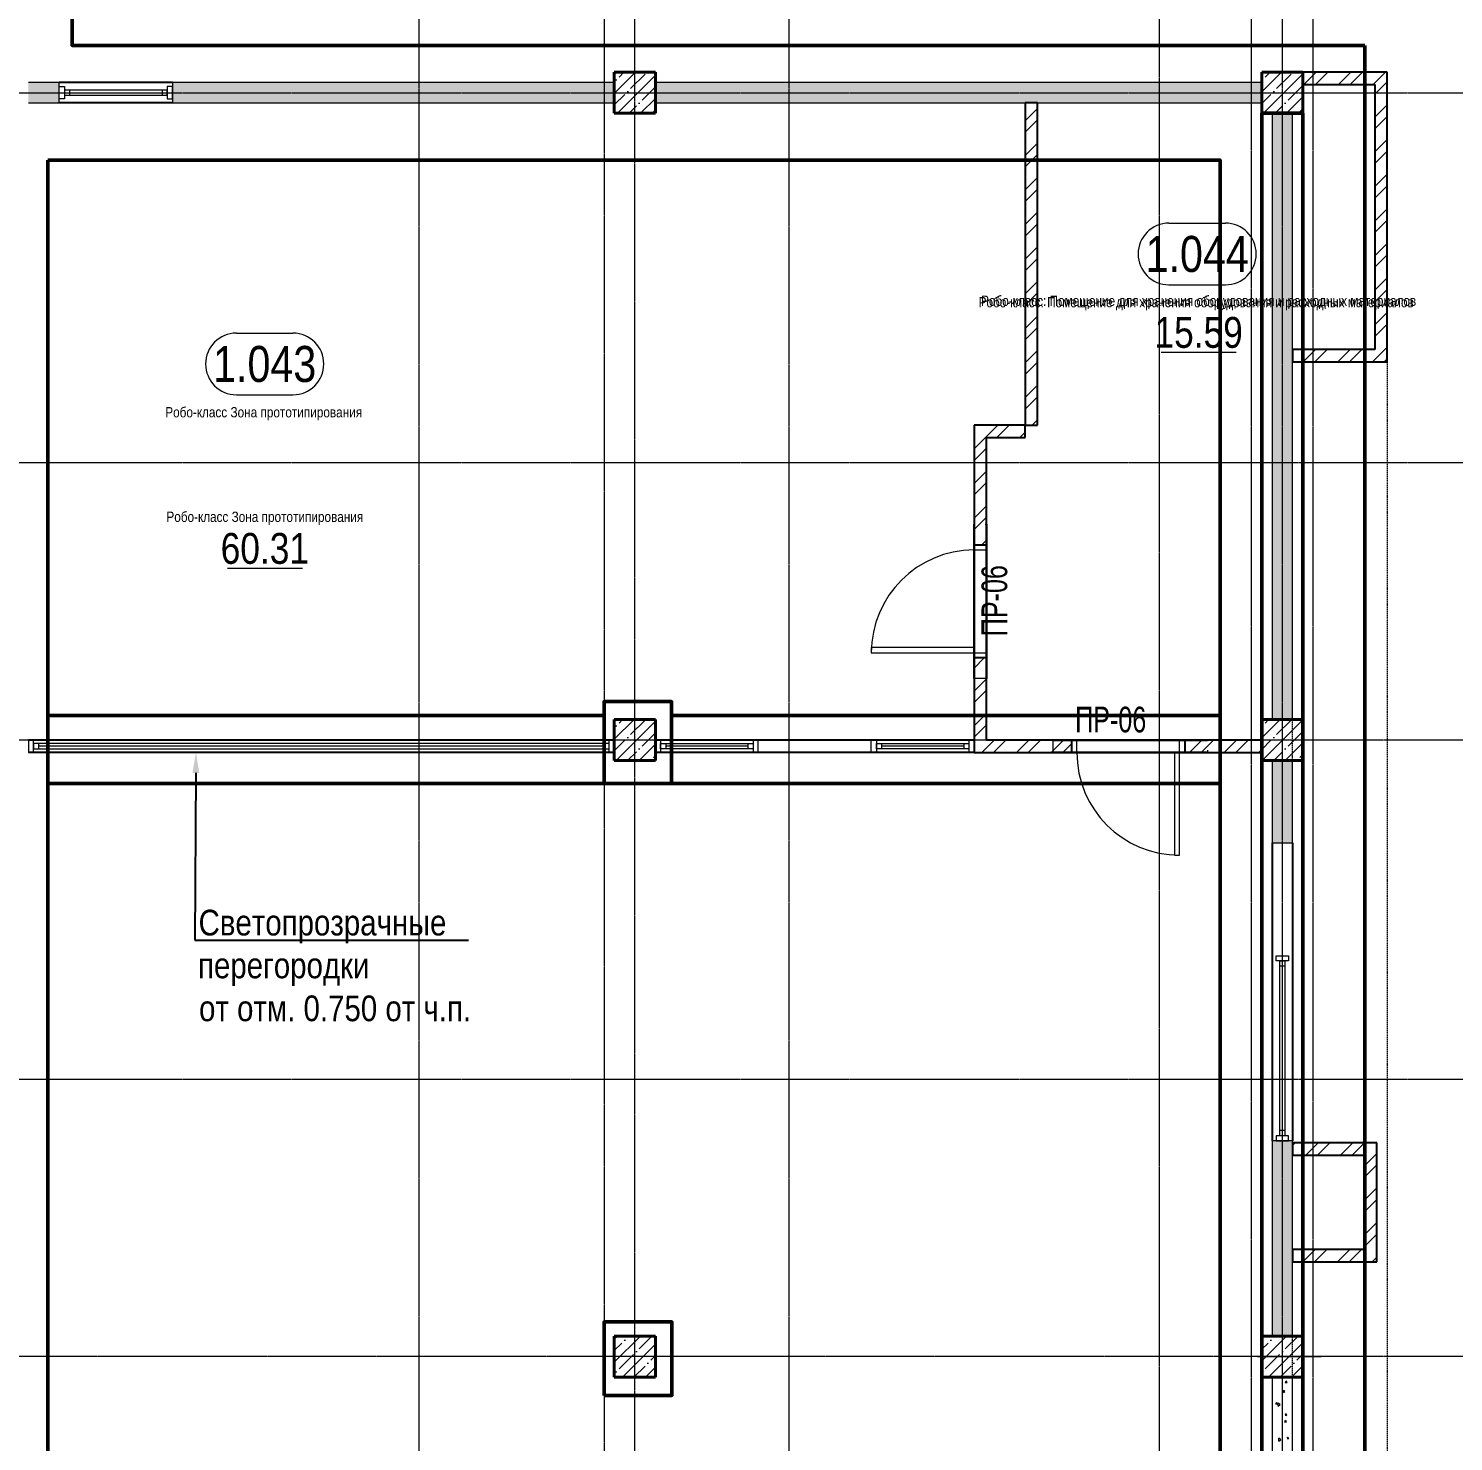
# Model space of a CAD drawing. Header units: millimetres. Extents: x -24360 to 609566, y -391049 to 148426.
# Drawn here: x 400 to 14265, y 75374 to 89125 of the extents above; entities that cross this region are included whole.
import ezdxf
from ezdxf.enums import TextEntityAlignment as Align

# ---------------------------------------------------------------- set-up
doc = ezdxf.new("R2010")
doc.units = ezdxf.units.MM
for name, pattern in [('CENTER2', [28.575, 19.05, -3.175, 3.175, -3.175]), ('DASHED', [19.05, 12.7, -6.35]), ('HIDDEN2', [4.7625, 3.175, -1.5875])]:
    doc.linetypes.add(name, pattern=pattern)
doc.layers.get('Defpoints').update_dxf_attribs({"color": 140})
for name, color, linetype, lineweight, true_color in [('A-AREA', 7, 'Continuous', 15, 0x7f7f7f), ('АР_Оси_РД_100', 7, 'Continuous', 0, 0x525252), ('РД_Витраж_вн', 7, 'Continuous', 25, 0x148aff), ('РД_Оси_100', 7, 'Continuous', 0, 0x525252), ('РД_проем_инж перемыч_фахверк', 7, 'Continuous', 18, 0xff1f1f)]:
    doc.layers.add(name, color=color, linetype=linetype, lineweight=lineweight, true_color=true_color)
for name, color, linetype, lineweight in [('АИ_Текст', 7, 'Continuous', 13), ('АР_Area', 5, 'Continuous', 5), ('АР_Двери_внутренние', 5, 'Continuous', 9), ('АР_Колонны', 70, 'Continuous', 30), ('АР_Мебель', 8, 'Continuous', 5), ('АР_Окна', 4, 'Continuous', 5), ('АР_площадь пом', 5, 'Continuous', 5), ('АР_Стены ЖБ', 7, 'Continuous', 30), ('АР_Стены кирпич', 32, 'Continuous', 25), ('АР_Стены ПЕНОблок', 52, 'Continuous', 20), ('АР_Штриховка', 8, 'Continuous', 0)]:
    doc.layers.add(name, color=color, linetype=linetype, lineweight=lineweight)
for name, color, linetype, lineweight, plot in [('КР_Балки-0.5', 60, 'Continuous', 50, False), ('РД_Проем', 230, 'Continuous', 0, False), ('РД_проем_инж перемыч_подсчет', 50, 'Continuous', 30, False)]:
    doc.layers.add(name, color=color, linetype=linetype, lineweight=lineweight, plot=plot)
doc.layers.add('РД_Перемычка инж проемов', color=5, linetype='Continuous')
doc.styles.add('Arial0', font='arial.ttf')
doc.styles.add('style1', font='ARIALN.TTF')
doc.styles.add('ккк', font='isocpeur.ttf', dxfattribs={"width": 0.85, "oblique": 15})

# ---------------------------------------------------------------- blocks, each defined once
blk = doc.blocks.new('СОШ_2200_АР_ОСИ_М100_28.05.24')
at = {"layer": 'АР_Оси_РД_100', "linetype": 'CENTER2'}
for p, q in [((4200, -6155), (4200, 139938.679)), ((-5954.958, 88500), (119910, 88500)), ((-5954.958, 84900), (119910, 84900)), ((119910, 82200), (-5954.958, 82200)), ((-5954.958, 78900), (119910, 78900)), ((119910, 76200), (-5954.958, 76200))]:
    blk.add_line(p, q, dxfattribs=at)
for points in [[(5849.555, 139938.679), (6000, 139538.679), (6000, -6194.559)], [(6300, -6195.83), (6300, 139538.679), (6450, 139938.679)], [(7800, -6155), (7800, 139938.679)], [(11400, 139938.679), (11400, -6155)], [(12000.12, -6155), (12300, -5755), (12300, 139538.679), (12000, 139938.679)], [(12600, -6155), (12600, 139938.679)], [(13200, -6155), (12900, -5755), (12900, 139538.679), (13220.167, 139939.357)]]:
    blk.add_lwpolyline(points, dxfattribs=at)
blk = doc.blocks.new('MOK-МаркаПом_овал_ареал')
for p, q in [((-2.75, 3), (2.75, 3)), ((-2.75, -3), (2.75, -3))]:
    blk.add_line(p, q)
for centre, radius, start, end in [((-2.75, 0), 3, 90, 270), ((2.75, 0), 3, 270, 90), ((-3.75, 0), 3.5, 0, 0.001)]:
    blk.add_arc(centre, radius, start, end)
at = {"color": 0, "style": 'style1'}
blk.add_attdef('АР-ПОМЕЩЕНИЕ:НОМЕР', text='', height=3.5, dxfattribs=at).set_placement((0, 0), align=Align.MIDDLE)
blk = doc.blocks.new('MOK-МаркаПомещения1')
at = {"layer": 'A-AREA', "color": 0}
blk.add_line((-3.65, -1.94), (3.65, -1.94), dxfattribs=at)
at = {"layer": 'A-AREA', "color": 0, "style": 'style1'}
blk.add_attdef('АР-ПОМЕЩЕНИЕ:ПЛОЩАДЬ', text='', height=3, dxfattribs=at).set_placement((0, 0), align=Align.MIDDLE)
blk = doc.blocks.new('MOK-МаркаПеремычки')
at = {"color": 0, "style": 'ккк', "oblique": 15, "width": 0.85}
blk.add_attdef('АР-ПРОЕМ:ПЕРЕМЫЧКА', text='', height=2.5, dxfattribs=at).set_placement((0, 0), align=Align.MIDDLE)

msp = doc.modelspace()

# ---------------------------------------------------------------- hatches: boundary and pattern name
at = {"layer": 'АР_Штриховка', "linetype": 'Continuous', "lineweight": 0, "true_color": 0x000000}
h = msp.add_hatch(dxfattribs=at)
h.set_pattern_fill('AR-CONC', color=18, angle=-315, style=0)
h.paths.add_polyline_path([(400, 88600), (400, 88400), (699.844, 88400), (699.844, 88600)], flags=0)
h.paths.add_polyline_path([(1799.844, 88600), (1799.844, 88400), (6100, 88400), (6100, 88600)], flags=0)
at = {"layer": 'АР_Штриховка', "linetype": 'Continuous', "lineweight": 5, "true_color": 0x000000}
h = msp.add_hatch(dxfattribs=at)
h.set_pattern_fill('ANSI35', color=18, scale=25, style=0)
h.paths.add_polyline_path([(6100, 88300), (6500, 88300), (6500, 88700), (6100, 88700)], flags=0)
h = msp.add_hatch(dxfattribs=at)
h.set_pattern_fill('ANSI35', color=18, scale=25, style=0)
h.paths.add_polyline_path([(6100, 88300), (6500, 88300), (6500, 88700), (6100, 88700)], flags=0)
at = {"layer": 'АР_Штриховка', "linetype": 'Continuous', "lineweight": 0, "true_color": 0x000000}
h = msp.add_hatch(dxfattribs=at)
h.set_pattern_fill('AR-CONC', color=18, angle=-315, style=0)
h.paths.add_polyline_path([(6500, 88600), (6500, 88400), (10098.731, 88400), (10098.731, 88600)], flags=0)
h.paths.add_polyline_path([(10098.731, 88600), (10098.731, 88400), (12400, 88400), (12400, 88600)], flags=0)
at = {"layer": 'АР_Штриховка', "linetype": 'Continuous', "lineweight": 5, "true_color": 0x000000}
h = msp.add_hatch(dxfattribs=at)
h.set_pattern_fill('ANSI35', color=18, scale=25, style=0)
h.paths.add_polyline_path([(12400, 88300), (12800, 88300), (12800, 88700), (12400, 88700)], flags=0)
h = msp.add_hatch(dxfattribs=at)
h.set_pattern_fill('ANSI35', color=18, scale=25, style=0)
h.paths.add_polyline_path([(12400, 88300), (12800, 88300), (12800, 88700), (12400, 88700)], flags=0)
at = {"layer": 'АР_Штриховка', "linetype": 'Continuous', "lineweight": 0, "true_color": 0x000000}
h = msp.add_hatch(dxfattribs=at)
h.set_pattern_fill('ANSI32', color=18, scale=25, angle=-2.4e-12, style=0)
h.paths.add_polyline_path([(12800, 88700), (12800, 88580), (13500, 88580), (13620, 88700)], flags=0)
h = msp.add_hatch(dxfattribs=at)
h.set_pattern_fill('ANSI32', color=18, scale=25, angle=-360, style=0)
h.paths.add_polyline_path([(13620, 88700), (13500, 88580), (13500, 86000), (13620, 85880)], flags=0)
h = msp.add_hatch(dxfattribs=at)
h.set_pattern_fill('ANSI32', color=18, scale=25, angle=-360, style=0)
h.paths.add_polyline_path([(10098.731, 85264.394), (10218.731, 85264.394), (10218.731, 88400), (10098.731, 88400)], flags=0)
h = msp.add_hatch(dxfattribs=at)
h.set_pattern_fill('AR-CONC', color=18, angle=-315, style=0)
h.paths.add_polyline_path([(12700, 88300), (12500, 88300), (12500, 82400), (12700, 82400)], flags=0)
h = msp.add_hatch(dxfattribs=at)
h.set_pattern_fill('ANSI32', color=18, scale=25, angle=360, style=0)
h.paths.add_polyline_path([(13620, 85880), (13500, 86000), (12700, 86000), (12700, 85880)], flags=0)
h = msp.add_hatch(dxfattribs=at)
h.set_pattern_fill('ANSI32', color=18, scale=25, angle=-360, style=0)
h.paths.add_polyline_path([(9720, 85144.394), (9600, 85264.394), (9600, 84100), (9720, 84100)], flags=0)
h.paths.add_polyline_path([(9720, 83000), (9600, 83000), (9600, 82080), (9720, 82200)], flags=0)
h = msp.add_hatch(dxfattribs=at)
h.set_pattern_fill('ANSI32', color=18, scale=25, style=0)
h.paths.add_polyline_path([(9600, 85264.394), (9720, 85144.394), (10098.731, 85144.394), (10098.731, 85264.394)], flags=0)
at = {"layer": 'АР_Штриховка', "linetype": 'Continuous', "lineweight": 5, "true_color": 0x000000}
h = msp.add_hatch(dxfattribs=at)
h.set_pattern_fill('ANSI35', color=18, scale=25, style=0)
h.paths.add_polyline_path([(6100, 82000), (6500, 82000), (6500, 82400), (6100, 82400)], flags=0)
h = msp.add_hatch(dxfattribs=at)
h.set_pattern_fill('ANSI35', color=18, scale=25, style=0)
h.paths.add_polyline_path([(12400, 82000), (12800, 82000), (12800, 82400), (12400, 82400)], flags=0)
at = {"layer": 'АР_Штриховка', "linetype": 'Continuous', "lineweight": 0, "true_color": 0x000000}
h = msp.add_hatch(dxfattribs=at)
h.set_pattern_fill('ANSI32', color=18, scale=25, style=0)
h.paths.add_polyline_path([(6105, 82080), (6105, 82200), (6100, 82200), (6100, 82080)], flags=0)
h = msp.add_hatch(dxfattribs=at)
h.set_pattern_fill('ANSI32', color=18, scale=25, angle=-360, style=0)
h.paths.add_polyline_path([(12400, 82080), (12400, 82200), (11650, 82200), (11650, 82080)], flags=0)
h.paths.add_polyline_path([(10550, 82080), (10550, 82200), (9720, 82200), (9600, 82080)], flags=0)
h = msp.add_hatch(dxfattribs=at)
h.set_pattern_fill('AR-CONC', color=18, angle=-315, style=0)
h.paths.add_polyline_path([(12700, 82000), (12500, 82000), (12500, 81200), (12700, 81200)], flags=0)
h.paths.add_polyline_path([(12700, 78300), (12500, 78300), (12500, 77120.724), (12700, 77120.724)], flags=0)
h.paths.add_polyline_path([(12700, 77120.724), (12500, 77120.724), (12500, 76400), (12700, 76400)], flags=0)
h = msp.add_hatch(dxfattribs=at)
h.set_pattern_fill('ANSI32', color=18, scale=25, style=0)
h.paths.add_polyline_path([(12700, 78280.724), (12700, 78160.724), (13400, 78160.724), (13520, 78280.724)], flags=0)
h = msp.add_hatch(dxfattribs=at)
h.set_pattern_fill('ANSI32', color=18, scale=25, style=0)
h.paths.add_polyline_path([(13400, 77240.724), (13520, 77120.724), (13520, 78280.724), (13400, 78160.724)], flags=0)
h = msp.add_hatch(dxfattribs=at)
h.set_pattern_fill('ANSI32', color=18, scale=25, style=0)
h.paths.add_polyline_path([(13520, 77120.724), (13400, 77240.724), (12700, 77240.724), (12700, 77120.724)], flags=0)
at = {"layer": 'АР_Штриховка', "linetype": 'Continuous', "lineweight": 5, "true_color": 0x000000}
h = msp.add_hatch(dxfattribs=at)
h.set_pattern_fill('ANSI35', color=18, scale=25, style=0)
h.paths.add_polyline_path([(6100, 76000), (6500, 76000), (6500, 76400), (6100, 76400)], flags=0)
h = msp.add_hatch(dxfattribs=at)
h.set_pattern_fill('ANSI35', color=18, scale=25, style=0)
h.paths.add_polyline_path([(12400, 76000), (12800, 76000), (12800, 76400), (12400, 76400)], flags=0)
h = msp.add_hatch(dxfattribs=at)
h.set_pattern_fill('ANSI35', color=18, scale=25, style=0)
h.paths.add_polyline_path([(12400, 76000), (12800, 76000), (12800, 76400), (12400, 76400)], flags=0)

# ---------------------------------------------------------------- linework, layer by layer
at = {"color": 2, "lineweight": 50}
for points in [[(13403, 90216), (824, 90216), (824, 88961), (13403, 88961)], [(27133, 71160), (27133, 69369), (13403, 69369), (13403, 88961)]]:
    msp.add_lwpolyline(points, dxfattribs=at)
for points in [[(589, 87844), (11994, 87844), (11994, 64899), (589, 64899)], [(6000, 81777), (6657, 81777), (6657, 82574), (6000, 82574)], [(589, 82438), (6000, 82438), (6000, 81777), (589, 81777)], [(6657, 81777), (11994, 81777), (11994, 82438), (6657, 82438)], [(6000, 75822), (6661, 75822), (6661, 76538), (6000, 76538)]]:
    msp.add_lwpolyline(points, close=True, dxfattribs=at)
at = {"layer": 'АИ_Текст', "color": 18, "true_color": 0x000000}
for p, q in [((12600, 75946.089), (12600, 76524.244)), ((12358.899, 76200), (12978.254, 76200))]:
    msp.add_line(p, q, dxfattribs=at)
at = {"layer": 'АР_Двери_внутренние', "color": 18, "linetype": 'Continuous', "lineweight": 9, "true_color": 0x000000}
for points in [[(9720, 84050), (9720, 84100), (9600, 84100), (9600, 84050)], [(9600, 83050), (9600, 83100), (8600, 83100), (8600, 83050)], [(9720, 83050), (9720, 83000), (9600, 83000), (9600, 83050)], [(10600, 82200), (10550, 82200), (10550, 82080), (10600, 82080)], [(11600, 82200), (11650, 82200), (11650, 82080), (11600, 82080)], [(11600, 82080), (11550, 82080), (11550, 81080), (11600, 81080)]]:
    msp.add_lwpolyline(points, close=True, dxfattribs=at)
for centre, start, end in [((9600, 83050), 90, 180), ((11600, 82080), 180, 270)]:
    msp.add_arc(centre, 1000, start, end, dxfattribs=at)
at = {"layer": 'АР_Колонны', "color": 18, "linetype": 'HIDDEN2', "lineweight": 25, "true_color": 0x000000}
for p, q in [((6100, 88700), (6500, 88700)), ((6100, 88300), (6100, 88700)), ((6100, 88700), (6500, 88700)), ((6100, 88300), (6100, 88700)), ((6500, 88700), (6500, 88300)), ((6500, 88700), (6500, 88300)), ((12400, 88700), (12800, 88700)), ((12400, 88300), (12400, 88700)), ((12400, 88700), (12800, 88700)), ((12400, 88300), (12400, 88700)), ((12800, 88700), (12800, 88300)), ((12800, 88700), (12800, 88300)), ((6500, 88300), (6100, 88300)), ((6500, 88300), (6100, 88300)), ((12800, 88300), (12400, 88300)), ((12800, 88300), (12400, 88300)), ((6100, 82400), (6500, 82400)), ((6100, 82000), (6100, 82400)), ((6500, 82400), (6500, 82000)), ((12400, 82400), (12800, 82400)), ((12400, 82000), (12400, 82400)), ((12800, 82400), (12800, 82000)), ((6500, 82000), (6100, 82000)), ((12800, 82000), (12400, 82000)), ((6100, 76400), (6500, 76400)), ((6100, 76000), (6100, 76400)), ((6500, 76400), (6500, 76000)), ((12400, 76400), (12800, 76400)), ((12400, 76000), (12400, 76400)), ((12400, 76400), (12800, 76400)), ((12400, 76000), (12400, 76400)), ((12800, 76400), (12800, 76000)), ((12800, 76400), (12800, 76000)), ((6500, 76000), (6100, 76000)), ((12800, 76000), (12400, 76000)), ((12800, 76000), (12400, 76000))]:
    msp.add_line(p, q, dxfattribs=at)
at = {"layer": 'АР_Колонны', "color": 18, "linetype": 'Continuous', "lineweight": 30, "true_color": 0x000000}
for p, q in [((6500, 88700), (6100, 88700)), ((6100, 88700), (6100, 88300)), ((6500, 88700), (6100, 88700)), ((6100, 88700), (6100, 88300)), ((6500, 88300), (6500, 88700)), ((6500, 88300), (6500, 88700)), ((12800, 88700), (12400, 88700)), ((12400, 88700), (12400, 88300)), ((12800, 88700), (12400, 88700)), ((12400, 88700), (12400, 88300)), ((12800, 88300), (12800, 88700)), ((12800, 88300), (12800, 88700)), ((6100, 88300), (6500, 88300)), ((6100, 88300), (6500, 88300)), ((12400, 88300), (12800, 88300)), ((12400, 88300), (12800, 88300)), ((6500, 82400), (6100, 82400)), ((6100, 82400), (6100, 82000)), ((6500, 82000), (6500, 82400)), ((12800, 82400), (12400, 82400)), ((12400, 82400), (12400, 82000)), ((12800, 82000), (12800, 82400)), ((6100, 82000), (6500, 82000)), ((12400, 82000), (12800, 82000)), ((6500, 76400), (6100, 76400)), ((6100, 76400), (6100, 76000)), ((6500, 76000), (6500, 76400)), ((12800, 76400), (12400, 76400)), ((12400, 76400), (12400, 76000)), ((12800, 76400), (12400, 76400)), ((12400, 76400), (12400, 76000)), ((12800, 76000), (12800, 76400)), ((12800, 76000), (12800, 76400)), ((6100, 76000), (6500, 76000)), ((12400, 76000), (12800, 76000)), ((12400, 76000), (12800, 76000))]:
    msp.add_line(p, q, dxfattribs=at)
at = {"layer": 'АР_Мебель', "color": 18, "linetype": 'DASHED', "true_color": 0x000000}
for p, q in [((12700, 85880), (13620, 85880)), ((12700, 70745), (12700, 85880)), ((13620, 85880), (13620, 70745))]:
    msp.add_line(p, q, dxfattribs=at)
at = {"layer": 'АР_Окна', "color": 18, "linetype": 'Continuous', "lineweight": 5, "true_color": 0x000000}
for p, q in [((699.844, 88600), (1799.844, 88600)), ((799.844, 88525), (799.844, 88475)), ((799.844, 88500), (1699.844, 88500)), ((1699.844, 88525), (1699.844, 88475)), ((699.844, 88400), (1799.844, 88400)), ((6100, 82200), (400, 82200)), ((500, 82115), (500, 82165)), ((6000, 82140), (500, 82140)), ((6000, 82115), (6000, 82165)), ((7500, 82200), (6500, 82200)), ((6600, 82165), (6600, 82115)), ((7400, 82140), (6600, 82140)), ((7400, 82165), (7400, 82115)), ((9600, 82200), (8600, 82200)), ((8700, 82165), (8700, 82115)), ((9500, 82140), (8700, 82140)), ((9500, 82165), (9500, 82115)), ((6100, 82080), (400, 82080)), ((7500, 82080), (6500, 82080)), ((9600, 82080), (8600, 82080)), ((12500, 78300), (12500, 80100)), ((12700, 78300), (12700, 80100)), ((12625, 80000), (12575, 80000)), ((12600, 78400), (12600, 80000)), ((12625, 78400), (12575, 78400))]:
    msp.add_line(p, q, dxfattribs=at)
at = {"layer": 'АР_Окна', "color": 18, "linetype": 'ByBlock', "lineweight": -2, "true_color": 0x000000}
for p, q in [((2028.341, 81880.004), (2018.487, 80252.91)), ((2018.487, 80252.91), (4681.72, 80252.91))]:
    msp.add_line(p, q, dxfattribs=at)
at = {"layer": 'АР_Окна', "color": 18, "linetype": 'Continuous', "lineweight": 5, "true_color": 0x000000}
for points in [[(749.844, 88440), (699.844, 88440), (699.844, 88560), (749.844, 88560)], [(749.844, 88525), (749.844, 88475), (1749.844, 88475), (1749.844, 88525)], [(1749.844, 88440), (1799.844, 88440), (1799.844, 88560), (1749.844, 88560)], [(450, 82200), (400, 82200), (400, 82080), (450, 82080)], [(6050, 82115), (6050, 82165), (450, 82165), (450, 82115)], [(6050, 82200), (6100, 82200), (6100, 82080), (6050, 82080)], [(6550, 82080), (6500, 82080), (6500, 82200), (6550, 82200)], [(7450, 82165), (7450, 82115), (6550, 82115), (6550, 82165)], [(7450, 82080), (7500, 82080), (7500, 82200), (7450, 82200)], [(8650, 82080), (8600, 82080), (8600, 82200), (8650, 82200)], [(9550, 82165), (9550, 82115), (8650, 82115), (8650, 82165)], [(9550, 82080), (9600, 82080), (9600, 82200), (9550, 82200)], [(12540, 80050), (12540, 80100), (12660, 80100), (12660, 80050)], [(12625, 78350), (12575, 78350), (12575, 80050), (12625, 80050)], [(12540, 78350), (12540, 78300), (12660, 78300), (12660, 78350)]]:
    msp.add_lwpolyline(points, close=True, dxfattribs=at)
at = {"layer": 'АР_Окна', "color": 18, "lineweight": 5, "true_color": 0x000000}
msp.add_solid([(1995.008, 81880.205), (2029.552, 82080), (2061.674, 81879.802)], dxfattribs=at)
at = {"layer": 'АР_Стены ЖБ', "color": 18, "linetype": 'Continuous', "lineweight": 40, "true_color": 0x000000}
for p, q in [((6500, 88700), (6100, 88700)), ((6100, 88700), (6100, 88300)), ((6500, 88700), (6100, 88700)), ((6100, 88700), (6100, 88300)), ((6500, 88300), (6500, 88700)), ((6500, 88300), (6500, 88700)), ((12800, 88700), (12400, 88700)), ((12400, 88700), (12400, 88300)), ((12800, 88700), (12400, 88700)), ((12400, 88700), (12400, 88300)), ((12800, 88300), (12800, 88700)), ((12800, 88300), (12800, 88700)), ((6100, 88300), (6500, 88300)), ((6100, 88300), (6500, 88300)), ((12400, 88300), (12800, 88300)), ((12400, 88300), (12800, 88300)), ((6500, 82400), (6100, 82400)), ((6100, 82400), (6100, 82000)), ((6500, 82000), (6500, 82400)), ((12800, 82400), (12400, 82400)), ((12400, 82400), (12400, 82000)), ((12800, 82000), (12800, 82400)), ((6100, 82000), (6500, 82000)), ((12400, 82000), (12800, 82000)), ((6500, 76400), (6100, 76400)), ((6100, 76400), (6100, 76000)), ((6500, 76000), (6500, 76400)), ((12800, 76400), (12400, 76400)), ((12400, 76400), (12400, 76000)), ((12800, 76400), (12400, 76400)), ((12400, 76400), (12400, 76000)), ((12800, 76000), (12800, 76400)), ((12800, 76000), (12800, 76400)), ((6100, 76000), (6500, 76000)), ((12400, 76000), (12800, 76000)), ((12400, 76000), (12800, 76000))]:
    msp.add_line(p, q, dxfattribs=at)
at = {"layer": 'АР_Стены кирпич', "color": 18, "linetype": 'Continuous', "lineweight": 25, "true_color": 0x000000}
for p, q in [((12800, 88700), (12800, 88580)), ((13620, 88700), (12800, 88700)), ((13620, 85880), (13620, 88700)), ((12800, 88580), (13500, 88580)), ((13500, 88580), (13500, 86000)), ((10218.731, 88400), (10098.731, 88400)), ((10098.731, 88400), (10098.731, 85264.394)), ((10218.731, 85264.394), (10218.731, 88400)), ((13500, 86000), (12700, 86000)), ((12700, 86000), (12700, 85880)), ((12700, 85880), (13620, 85880)), ((9600, 85264.394), (9600, 84100)), ((10098.731, 85264.394), (9600, 85264.394)), ((9720, 84100), (9720, 85144.394)), ((9720, 85144.394), (10098.731, 85144.394)), ((10098.731, 85264.394), (10218.731, 85264.394)), ((10098.731, 85144.394), (10098.731, 85264.394)), ((9600, 84100), (9720, 84100)), ((9720, 83000), (9600, 83000)), ((9600, 83000), (9600, 82080)), ((9720, 82200), (9720, 83000)), ((6105, 82200), (6100, 82200)), ((6100, 82200), (6100, 82080)), ((6105, 82080), (6105, 82200)), ((10550, 82200), (9720, 82200)), ((10550, 82080), (10550, 82200)), ((12400, 82200), (11650, 82200)), ((11650, 82200), (11650, 82080)), ((12400, 82080), (12400, 82200)), ((6100, 82080), (6105, 82080)), ((9600, 82080), (10550, 82080)), ((11650, 82080), (12400, 82080)), ((12700, 78280.724), (12700, 78160.724)), ((13520, 78280.724), (12700, 78280.724)), ((13520, 77120.724), (13520, 78280.724)), ((12700, 78160.724), (13400, 78160.724)), ((13400, 78160.724), (13400, 77240.724)), ((13400, 77240.724), (12700, 77240.724)), ((12700, 77240.724), (12700, 77120.724)), ((12700, 77120.724), (13520, 77120.724))]:
    msp.add_line(p, q, dxfattribs=at)
at = {"layer": 'АР_Стены кирпич', "color": 18, "linetype": 'Continuous', "lineweight": 0, "true_color": 0x000000}
for p, q in [((9708.665, 84300), (9720, 84300)), ((9720, 82800), (9600, 82800)), ((10370, 82080), (10370, 82200)), ((11870, 82100.625), (11870, 82080))]:
    msp.add_line(p, q, dxfattribs=at)
at = {"layer": 'АР_Стены ПЕНОблок', "color": 18, "linetype": 'Continuous', "lineweight": 20, "true_color": 0x000000}
for p, q in [((699.844, 88600), (400, 88600)), ((699.844, 88400), (699.844, 88600)), ((1799.844, 88600), (1799.844, 88400)), ((6100, 88600), (1799.844, 88600)), ((6100, 88400), (6100, 88600)), ((6500, 88600), (6500, 88400)), ((10098.731, 88600), (6500, 88600)), ((12400, 88600), (10098.731, 88600)), ((12400, 88400), (12400, 88600)), ((400, 88400), (699.844, 88400)), ((1799.844, 88400), (6100, 88400)), ((6500, 88400), (10098.731, 88400)), ((10098.731, 88400), (12400, 88400)), ((12700, 88300), (12500, 88300)), ((12500, 88300), (12500, 82400)), ((12700, 82400), (12700, 88300)), ((12500, 82400), (12700, 82400)), ((12700, 82000), (12500, 82000)), ((12500, 82000), (12500, 81200)), ((12700, 81200), (12700, 82000)), ((12500, 81200), (12700, 81200)), ((12700, 78300), (12500, 78300)), ((12500, 78300), (12500, 77120.724)), ((12700, 77120.724), (12700, 78300)), ((12500, 77120.724), (12500, 76400)), ((12700, 76400), (12700, 77120.724)), ((12500, 76400), (12700, 76400)), ((12700, 76000), (12500, 76000)), ((12500, 76000), (12500, 75200)), ((12700, 75200), (12700, 76000))]:
    msp.add_line(p, q, dxfattribs=at)
at = {"layer": 'АР_Штриховка', "color": 18, "linetype": 'Continuous', "lineweight": 0, "true_color": 0x000000}
for p, q in [((12624.095, 75860.506), (12610.761, 75869.687)), ((12612.46, 75850.771), (12610.8, 75869.749)), ((12612.462, 75850.769), (12624.136, 75860.565)), ((12630.241, 75945.476), (12637.989, 75962.879)), ((12630.263, 75945.419), (12645.223, 75948.327)), ((12645.224, 75948.328), (12638.013, 75962.823)), ((12537.261, 75736.64), (12545.009, 75754.043)), ((12537.283, 75736.582), (12552.243, 75739.49)), ((12552.244, 75739.491), (12545.033, 75753.987)), ((12577.823, 75732.384), (12558.782, 75747.457)), ((12559.38, 75718.898), (12558.79, 75747.467)), ((12559.36, 75718.905), (12577.811, 75732.401)), ((12623.801, 75562.698), (12631.549, 75580.102)), ((12623.823, 75562.641), (12638.783, 75565.549)), ((12644.019, 75632.775), (12630.684, 75641.957)), ((12632.384, 75623.041), (12630.723, 75642.019)), ((12638.784, 75565.55), (12631.572, 75580.045)), ((12632.386, 75623.039), (12644.06, 75632.835)), ((12503.925, 75515.223), (12500, 75517.925)), ((12500, 75511.954), (12503.965, 75515.282)), ((12584.91, 75389.557), (12565.869, 75404.63)), ((12566.467, 75376.071), (12565.876, 75404.64)), ((12566.446, 75376.079), (12584.897, 75389.575)), ((12663.943, 75405.045), (12650.608, 75414.227)), ((12652.308, 75395.311), (12650.647, 75414.289)), ((12652.309, 75395.309), (12663.984, 75405.105))]:
    msp.add_line(p, q, dxfattribs=at)
at = {"layer": 'КР_Балки-0.5', "color": 18, "ltscale": 200, "true_color": 0x000000}
for p, q in [((12400, 70400), (12400, 88300)), ((12400, 88300), (12800, 88300)), ((12400, 70400), (12400, 88300)), ((12400, 88300), (12800, 88300)), ((12800, 88300), (12800, 70400)), ((12800, 88300), (12800, 70400))]:
    msp.add_line(p, q, dxfattribs=at)
at = {"layer": 'РД_Витраж_вн', "color": 18, "linetype": 'Continuous', "lineweight": 25, "true_color": 0x000000}
for p, q in [((1799.844, 88600), (699.844, 88600)), ((1799.844, 88400), (699.844, 88400)), ((6100, 82200), (400, 82200)), ((9600, 82200), (6500, 82200)), ((6100, 82080), (400, 82080)), ((9600, 82080), (6500, 82080)), ((12500, 81200), (12500, 78300)), ((12700, 81200), (12700, 78300))]:
    msp.add_line(p, q, dxfattribs=at)
at = {"layer": 'РД_Проем', "color": 18, "linetype": 'Continuous', "lineweight": 0, "true_color": 0x000000}
for p, q in [((699.844, 88600), (1799.844, 88600)), ((699.844, 88400), (1799.844, 88400)), ((9600, 84100), (9600, 83000)), ((9720, 84100), (9720, 83000)), ((6100, 82200), (400, 82200)), ((9600, 82200), (6500, 82200)), ((11650, 82200), (10550, 82200)), ((6100, 82080), (400, 82080)), ((9600, 82080), (6500, 82080)), ((11650, 82080), (10550, 82080)), ((12500, 81200), (12500, 78300)), ((12700, 81200), (12700, 78300))]:
    msp.add_line(p, q, dxfattribs=at)
at = {"layer": 'РД_проем_инж перемыч_подсчет', "color": 18, "linetype": 'Continuous', "lineweight": 30, "true_color": 0x000000}
for p, q in [((9600, 82800), (9600, 84300)), ((9720, 82800), (9720, 84300)), ((10370, 82200), (11870, 82200)), ((10370, 82080), (11870, 82080))]:
    msp.add_line(p, q, dxfattribs=at)
at = {"layer": 'РД_проем_инж перемыч_фахверк', "color": 18, "linetype": 'Continuous', "lineweight": 18, "true_color": 0x000000}
for p, q in [((699.844, 88600), (1799.844, 88600)), ((699.844, 88400), (1799.844, 88400)), ((400, 82200), (6100, 82200)), ((6500, 82200), (9600, 82200)), ((400, 82080), (6100, 82080)), ((6500, 82080), (9600, 82080)), ((12500, 81200), (12500, 78300)), ((12700, 81200), (12700, 78300))]:
    msp.add_line(p, q, dxfattribs=at)

# ---------------------------------------------------------------- block references
at = {"layer": 'АР_Area', "color": 18, "linetype": 'Continuous', "lineweight": 5, "true_color": 0x000000}
ref = msp.add_blockref('MOK-МаркаПом_овал_ареал', (11770.971, 86930.952), dxfattribs=dict(at, xscale=100, yscale=100, zscale=100))
ref.add_attrib('АР-ПОМЕЩЕНИЕ:НОМЕР', '1.044', dxfattribs={"layer": '0', "color": 0, "height": 350, "style": 'style1'}).set_placement((11770.971, 86930.952), align=Align.MIDDLE)
ref.add_attrib('АР-ПОМЕЩЕНИЕ:НАИМЕНОВАНИЕ', 'Робо-класс: Помещение для хранения оборудования и расходных материалов', dxfattribs={"layer": 'Defpoints', "color": 2, "height": 100, "style": 'style1'}).set_placement((11761.556, 86449.559), align=Align.MIDDLE)
ref = msp.add_blockref('MOK-МаркаПом_овал_ареал', (2698.041, 85860.177), dxfattribs=dict(at, xscale=100, yscale=100, zscale=100))
ref.add_attrib('АР-ПОМЕЩЕНИЕ:НОМЕР', '1.043', dxfattribs={"layer": '0', "color": 0, "height": 350, "style": 'style1'}).set_placement((2698.041, 85860.177), align=Align.MIDDLE)
ref.add_attrib('АР-ПОМЕЩЕНИЕ:НАИМЕНОВАНИЕ', 'Робо-класс Зона прототипирования', dxfattribs={"layer": 'Defpoints', "color": 2, "height": 100, "style": 'style1'}).set_placement((2688.626, 85378.784), align=Align.MIDDLE)
at = {"layer": 'АР_площадь пом', "color": 18, "linetype": 'Continuous', "lineweight": 5, "true_color": 0x000000}
ref = msp.add_blockref('MOK-МаркаПомещения1', (11785.366, 86167.593), dxfattribs=dict(at, xscale=100, yscale=100, zscale=100))
ref.add_attrib('АР-ПОМЕЩЕНИЕ:НАИМЕНОВАНИЕ', 'Робо-класс: Помещение для хранения оборудования и расходных материалов', dxfattribs={"layer": 'Defpoints', "height": 100, "style": 'style1'}).set_placement((11785.366, 86463.156), align=Align.MIDDLE)
ref.add_attrib('АР-ПОМЕЩЕНИЕ:ПЛОЩАДЬ', '15.59', dxfattribs={"layer": 'A-AREA', "color": 0, "height": 300, "style": 'style1'}).set_placement((11785.366, 86167.593), align=Align.MIDDLE)
ref = msp.add_blockref('MOK-МаркаПомещения1', (2699.693, 84065.525), dxfattribs=dict(at, xscale=100, yscale=100, zscale=100))
ref.add_attrib('АР-ПОМЕЩЕНИЕ:НАИМЕНОВАНИЕ', 'Робо-класс Зона прототипирования', dxfattribs={"layer": 'Defpoints', "height": 100, "style": 'style1'}).set_placement((2699.693, 84361.087), align=Align.MIDDLE)
ref.add_attrib('АР-ПОМЕЩЕНИЕ:ПЛОЩАДЬ', '60.31', dxfattribs={"layer": 'A-AREA', "color": 0, "height": 300, "style": 'style1'}).set_placement((2699.693, 84065.525), align=Align.MIDDLE)
at = {"layer": 'РД_Оси_100'}
msp.add_blockref('СОШ_2200_АР_ОСИ_М100_28.05.24', (0, 0), dxfattribs=at)
at = {"layer": 'РД_Перемычка инж проемов', "color": 18, "linetype": 'Continuous', "lineweight": -3, "true_color": 0x000000}
ref = msp.add_blockref('MOK-МаркаПеремычки', (9797.4, 83556.622, 200), dxfattribs=dict(at, xscale=100, yscale=100, zscale=100, rotation=89.99999999999997))
ref.add_attrib('АР-ПРОЕМ:ПЕРЕМЫЧКА', 'ПР-06', dxfattribs={"layer": '0', "color": 0, "height": 250, "rotation": 90, "style": 'Arial0', "width": 0.7}).set_placement((9797.4, 83556.622, 200), align=Align.MIDDLE)
ref = msp.add_blockref('MOK-МаркаПеремычки', (10929.49, 82400), dxfattribs=dict(at, xscale=100, yscale=100, zscale=100))
ref.add_attrib('АР-ПРОЕМ:ПЕРЕМЫЧКА', 'ПР-06', dxfattribs={"layer": '0', "color": 0, "height": 250, "style": 'Arial0', "width": 0.7}).set_placement((10929.49, 82400), align=Align.MIDDLE)

# ---------------------------------------------------------------- texts
at = {"layer": 'АР_Окна', "color": 18, "lineweight": 50, "true_color": 0x000000, "style": 'style1'}
for s, p in [('Светопрозрачные', (2054.844, 80298.476)), ('перегородки', (2049.387, 79881.81)), ('от отм', (2059.449, 79464.12)), ('. 0.750 ', (2916.884, 79464.12)), ('от ч', (3872.546, 79464.12)), ('п', (4471.454, 79464.12)), ('.', (4391.816, 79464.12)), ('.', (4626.638, 79464.12))]:
    msp.add_text(s, height=250, rotation=0.0000006, dxfattribs=at).set_placement(p)

doc.saveas('drawing.dxf')
